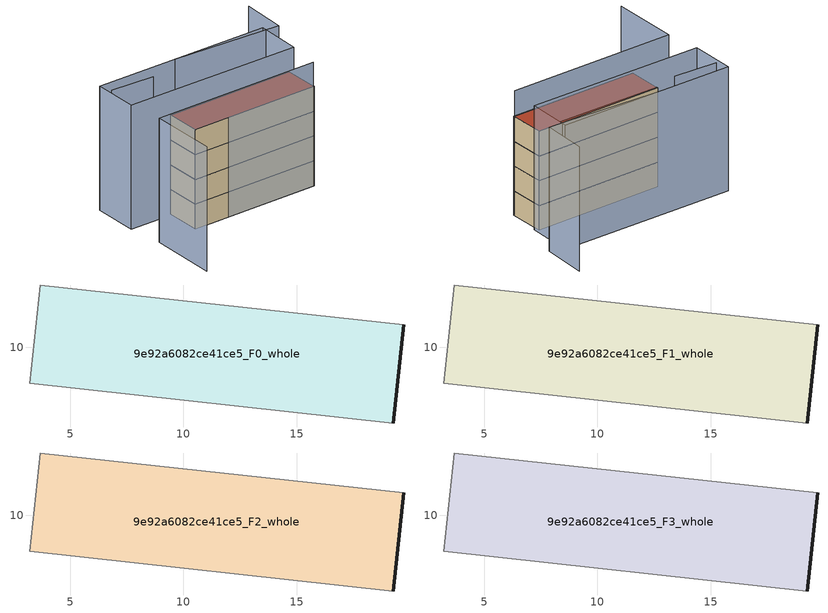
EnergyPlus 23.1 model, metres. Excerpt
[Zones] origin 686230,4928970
9e92a6082ce41ce5_F0_whole
 floor ground (EU_floor_Construction): 19.27,6.66 19.74,11 3.69,12.75 3.21,8.42 z0
 wall outside (EU_wall_Construction): 19.74,11 19.27,6.66 z0:3
 wall adiabatic (EU_wall_Construction): 19.27,6.66 3.21,8.42 3.69,12.75 19.74,11 z0:3
9e92a6082ce41ce5_F1_whole
 floor to 9e92a6082ce41ce5_F0_whole (EU_floor_Construction): 19.26,6.66 19.74,11 3.69,12.75 3.21,8.42 z3
 wall outside (EU_wall_Construction): 19.74,11 19.27,6.66 z3:6
 wall adiabatic (EU_wall_Construction): 19.27,6.66 3.21,8.42 3.69,12.75 19.74,11 z3:6
9e92a6082ce41ce5_F2_whole
 floor to 9e92a6082ce41ce5_F1_whole (EU_floor_Construction): 19.26,6.66 19.74,11 3.69,12.75 3.21,8.42 z6
 wall outside (EU_wall_Construction): 19.74,11 19.27,6.66 z6:9
 wall adiabatic (EU_wall_Construction): 19.27,6.66 3.21,8.42 3.69,12.75 19.74,11 z6:9
9e92a6082ce41ce5_F3_whole
 floor to 9e92a6082ce41ce5_F2_whole (EU_floor_Construction): 19.26,6.66 19.74,11 3.69,12.75 3.21,8.42 z9
 wall outside (EU_wall_Construction): 19.74,11 19.27,6.66 z9:12
 wall adiabatic (EU_wall_Construction): 19.27,6.66 3.21,8.42 3.69,12.75 19.74,11 z9:12
 roof outside (EU_roof_Construction): 19.74,11 19.27,6.66 3.21,8.42 3.69,12.75 z12
shading: -2.62,0.71 -1.68,8.99 / -1.68,8.99 19.09,6.64 / 23.17,20.63 22.26,15.17 / 22.26,15.17 8.99,17.39 / 4.53,16.2 -0.81,17.09 / -1.04,18.69 20.7,16.01 / 20.7,16.01 20.03,10.53 / 20.03,10.53 -1.72,13.2 / -1.72,13.2 -1.04,18.69 z0:15
[Building]
EU S2 Campaign: North Axis=0; Terrain=City; Solar Distribution=FullExterior
[Site:Location]
Bologna: Latitude=44.5; Longitude=11.25; Time Zone=1; Elevation=37
[SizingPeriod:WeatherFileDays]
AnnualSizingPeriod: Begin Month=1; Begin Day of Month=1; End Month=12; End Day of Month=31; Day of Week for Start Day=Monday; Use Weather File Daylight Saving Period=No; Use Weather File Rain and Snow Indicators=No
[MATERIAL]
EU_InternalMass_Material: Roughness=MediumRough; Thickness=0.1; Conductivity=1; Density=1800; Specific Heat=900; Thermal Absorptance=0.9; Solar Absorptance=0.7; Visible Absorptance=0.7
[MATERIAL:NOMASS] Roughness=MediumRough; Thermal Absorptance=0.9; Solar Absorptance=0.7; Visible Absorptance=0.7
Name | Thermal Resistance
EU_wall_NoMass | 0.937881
EU_roof_NoMass | 0.548572
EU_floor_NoMass | 0.71348
[CONSTRUCTION]
EU_wall_Construction: EU_wall_NoMass
EU_roof_Construction: EU_roof_NoMass
EU_floor_Construction: EU_floor_NoMass
EU_InternalMass_Construction: EU_InternalMass_Material
[ZONE] Type=1; Multiplier=1; Ceiling Height=autocalculate; Floor Area=autocalculate; Part of Total Floor Area=Yes
Name | Volume
9e92a6082ce41ce5_F0_whole | 211.536
9e92a6082ce41ce5_F1_whole; 9e92a6082ce41ce5_F2_whole; 9e92a6082ce41ce5_F3_whole | 211.537
[INTERNALMASS] Construction=EU_InternalMass_Construction; Surface Area=70.5123
Name | Zone or ZoneList
9e92a6082ce41ce5_F0_whole_EU_InternalMass | 9e92a6082ce41ce5_F0_whole
9e92a6082ce41ce5_F1_whole_EU_InternalMass | 9e92a6082ce41ce5_F1_whole
9e92a6082ce41ce5_F2_whole_EU_InternalMass | 9e92a6082ce41ce5_F2_whole
9e92a6082ce41ce5_F3_whole_EU_InternalMass | 9e92a6082ce41ce5_F3_whole
[OTHEREQUIPMENT] Fuel Type=Electricity; Design Level Calculation Method=Watts/Area; Power per Zone Floor Area=1; Fraction Latent=0; Fraction Radiant=0; Fraction Lost=0; Carbon Dioxide Generation Rate=0; EndUse Subcategory=EU_Step8_InternalGains
Name | Zone or ZoneList or Space or SpaceList | Schedule
EU_Step8_InternalGain_9e92a6082ce41ce5_F0_whole_f000 | 9e92a6082ce41ce5_F0_whole | EU_Step8_GainSchedule_9e92a6082ce41ce5_F0_whole_f000
EU_Step8_InternalGain_9e92a6082ce41ce5_F1_whole_f000 | 9e92a6082ce41ce5_F1_whole | EU_Step8_GainSchedule_9e92a6082ce41ce5_F1_whole_f000
EU_Step8_InternalGain_9e92a6082ce41ce5_F2_whole_f000 | 9e92a6082ce41ce5_F2_whole | EU_Step8_GainSchedule_9e92a6082ce41ce5_F2_whole_f000
EU_Step8_InternalGain_9e92a6082ce41ce5_F3_whole_f000 | 9e92a6082ce41ce5_F3_whole | EU_Step8_GainSchedule_9e92a6082ce41ce5_F3_whole_f000
[ZONEVENTILATION:DESIGNFLOWRATE] Schedule=EU_AlwaysOn; Design Flow Rate Calculation Method=AirChanges/Hour; Air Changes per Hour=0.687892; Ventilation Type=Natural; Fan Pressure Rise=0; Fan Total Efficiency=1; Constant Term Coefficient=1; Temperature Term Coefficient=0; Velocity Term Coefficient=0; Velocity Squared Term Coefficient=0; Minimum Indoor Temperature=-100; Maximum Indoor Temperature=100; Delta Temperature=-100; Minimum Outdoor Temperature=-100; Maximum Outdoor Temperature=100; Maximum Wind Speed=40
Name | Zone or ZoneList or Space or SpaceList
EU_ConstantAir_9e92a6082ce41ce5_F0_whole | 9e92a6082ce41ce5_F0_whole
EU_ConstantAir_9e92a6082ce41ce5_F1_whole | 9e92a6082ce41ce5_F1_whole
EU_ConstantAir_9e92a6082ce41ce5_F2_whole | 9e92a6082ce41ce5_F2_whole
EU_ConstantAir_9e92a6082ce41ce5_F3_whole | 9e92a6082ce41ce5_F3_whole
[HVACTEMPLATE:THERMOSTAT] Constant Heating Setpoint=20; Constant Cooling Setpoint=50
EU_HeatOnly_9e92a6082ce41ce5_F0_whole; EU_HeatOnly_9e92a6082ce41ce5_F1_whole; EU_HeatOnly_9e92a6082ce41ce5_F2_whole; EU_HeatOnly_9e92a6082ce41ce5_F3_whole
[HVACTEMPLATE:ZONE:IDEALLOADSAIRSYSTEM] System Availability Schedule=EU_AlwaysOn; Maximum Heating Supply Air Temperature=50; Minimum Cooling Supply Air Temperature=13; Maximum Heating Supply Air Humidity Ratio=0.0156; Minimum Cooling Supply Air Humidity Ratio=0.0077; Heating Limit=NoLimit; Cooling Limit=NoLimit; Heating Availability Schedule=EU_AlwaysOn; Cooling Availability Schedule=EU_CoolingOff; Dehumidification Control Type=ConstantSensibleHeatRatio; Cooling Sensible Heat Ratio=0.7; Dehumidification Setpoint=60; Humidification Control Type=None; Humidification Setpoint=30; Outdoor Air Method=None; Outdoor Air Flow Rate per Person=0.00944; Outdoor Air Flow Rate per Zone Floor Area=0; Outdoor Air Flow Rate per Zone=0; Demand Controlled Ventilation Type=None; Outdoor Air Economizer Type=NoEconomizer; Heat Recovery Type=None; Sensible Heat Recovery Effectiveness=0.7; Latent Heat Recovery Effectiveness=0.65
Name | Template Thermostat
9e92a6082ce41ce5_F0_whole | EU_HeatOnly_9e92a6082ce41ce5_F0_whole
9e92a6082ce41ce5_F1_whole | EU_HeatOnly_9e92a6082ce41ce5_F1_whole
9e92a6082ce41ce5_F2_whole | EU_HeatOnly_9e92a6082ce41ce5_F2_whole
9e92a6082ce41ce5_F3_whole | EU_HeatOnly_9e92a6082ce41ce5_F3_whole
[SIZING:ZONE] Zone Cooling Design Supply Air Temperature Input Method=SupplyAirTemperature; Zone Cooling Design Supply Air Temperature=13; Zone Heating Design Supply Air Temperature Input Method=SupplyAirTemperature; Zone Heating Design Supply Air Temperature=50; Zone Cooling Design Supply Air Humidity Ratio=0.008; Zone Heating Design Supply Air Humidity Ratio=0.008; Cooling Design Air Flow Method=DesignDay; Cooling Design Air Flow Rate=0; Cooling Minimum Air Flow per Zone Floor Area=0.000762; Cooling Minimum Air Flow=0; Cooling Minimum Air Flow Fraction=0.2; Heating Design Air Flow Method=DesignDay; Heating Design Air Flow Rate=0; Heating Maximum Air Flow per Zone Floor Area=0.002032; Heating Maximum Air Flow=0.141576; Heating Maximum Air Flow Fraction=0.3; Account for Dedicated Outdoor Air System=No; Dedicated Outdoor Air System Control Strategy=NeutralSupplyAir; Dedicated Outdoor Air Low Setpoint Temperature for Design=autosize; Dedicated Outdoor Air High Setpoint Temperature for Design=autosize; Zone Load Sizing Method=Sensible Load Only No Latent Load; Zone Latent Cooling Design Supply Air Humidity Ratio Input Method=HumidityRatioDifference; Zone Cooling Design Supply Air Humidity Ratio Difference=0.005; Zone Latent Heating Design Supply Air Humidity Ratio Input Method=HumidityRatioDifference; Zone Humidification Design Supply Air Humidity Ratio Difference=0.005
9e92a6082ce41ce5_F0_whole; 9e92a6082ce41ce5_F1_whole; 9e92a6082ce41ce5_F2_whole; 9e92a6082ce41ce5_F3_whole
[SCHEDULE:CONSTANT]
Name | Hourly Value
EU_AlwaysOn | 1
EU_CoolingOff | 0
[SCHEDULE:FILE] Column Number=1; Rows to Skip at Top=0; Number of Hours of Data=8760; Column Separator=Comma; Interpolate to Timestep=No; Minutes per Item=60; Adjust Schedule for Daylight Savings=Yes
Name | File
EU_Step8_GainSchedule_9e92a6082ce41ce5_F0_whole_f000 | ../../schedules/9e92a6082ce41ce5/9e92a6082ce41ce5_F0_whole_f000_gain.csv
EU_Step8_GainSchedule_9e92a6082ce41ce5_F1_whole_f000 | ../../schedules/9e92a6082ce41ce5/9e92a6082ce41ce5_F1_whole_f000_gain.csv
EU_Step8_GainSchedule_9e92a6082ce41ce5_F2_whole_f000 | ../../schedules/9e92a6082ce41ce5/9e92a6082ce41ce5_F2_whole_f000_gain.csv
EU_Step8_GainSchedule_9e92a6082ce41ce5_F3_whole_f000 | ../../schedules/9e92a6082ce41ce5/9e92a6082ce41ce5_F3_whole_f000_gain.csv
